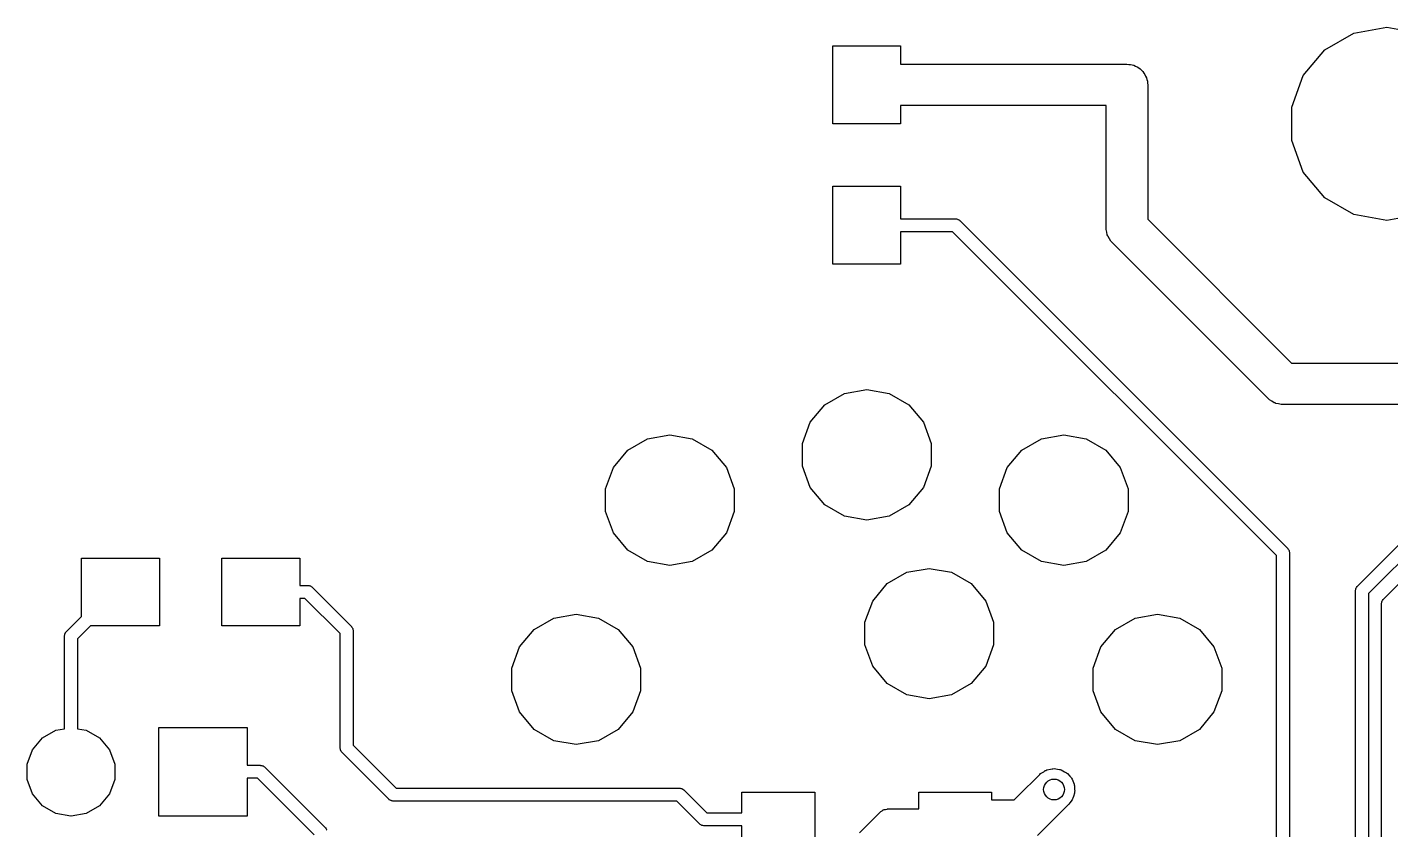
# Model space of a CAD drawing. Extents: x 74 to 228, y -104 to -43.
# Drawn here: x 73.86 to 100.07, y -58.57 to -43.14 of the extents above; entities that cross this region are included whole.
import ezdxf

# ---------------------------------------------------------------- set-up
doc = ezdxf.new("R2010")
doc.units = 0
doc.header["$MEASUREMENT"] = 0
doc.layers.add('BLACK', color=7, linetype='CONTINUOUS')

msp = doc.modelspace()

# ---------------------------------------------------------------- linework, layer by layer
at = {"layer": 'Black'}
for p, q in [((99.3648, -43.2549), (100, -43.1429)), ((100, -43.1429), (100.635, -43.2549)), ((89.35, -45), (89.35, -43.5)), ((89.35, -43.5), (90.65, -43.5)), ((90.65, -43.5), (90.65, -43.85)), ((98.8063, -43.5774), (99.3648, -43.2549)), ((98.3917, -44.0715), (98.8063, -43.5774)), ((90.65, -43.85), (95, -43.85)), ((95, -43.85), (95.0345, -43.8561)), ((95.0345, -43.8561), (95.0695, -43.8561)), ((95.0695, -43.8561), (95.1023, -43.868)), ((95.1023, -43.868), (95.1368, -43.8741)), ((95.1368, -43.8741), (95.1671, -43.8916)), ((95.1671, -43.8916), (95.2, -43.9036)), ((95.2, -43.9036), (95.2268, -43.9261)), ((95.2268, -43.9261), (95.2571, -43.9436)), ((95.2571, -43.9436), (95.2796, -43.9704)), ((95.2796, -43.9704), (95.3064, -43.9929)), ((95.3064, -43.9929), (95.3239, -44.0232)), ((95.3239, -44.0232), (95.3464, -44.05)), ((95.3464, -44.05), (95.3584, -44.0829)), ((95.3584, -44.0829), (95.3759, -44.1132)), ((95.3759, -44.1132), (95.382, -44.1477)), ((95.382, -44.1477), (95.3939, -44.1805)), ((95.3939, -44.1805), (95.3939, -44.2155)), ((95.3939, -44.2155), (95.4, -44.25)), ((95.4, -44.25), (95.4, -46.8343)), ((98.1711, -44.6775), (98.3917, -44.0715)), ((94.6, -44.65), (90.65, -44.65)), ((90.65, -44.65), (90.65, -45)), ((94.6, -47), (94.6, -44.65)), ((98.1711, -45.3225), (98.1711, -44.6775)), ((90.65, -45), (89.35, -45)), ((98.3917, -45.9285), (98.1711, -45.3225)), ((98.8063, -46.4226), (98.3917, -45.9285)), ((89.35, -47.7), (89.35, -46.2)), ((89.35, -46.2), (90.65, -46.2)), ((90.65, -46.2), (90.65, -46.825)), ((99.3648, -46.7451), (98.8063, -46.4226)), ((90.65, -46.825), (91.7, -46.825)), ((91.7, -46.825), (91.7054, -46.826)), ((91.7054, -46.826), (91.7109, -46.8255)), ((91.7109, -46.8255), (91.7267, -46.8297)), ((91.7267, -46.8297), (91.7428, -46.8325)), ((91.7428, -46.8325), (91.7475, -46.8353)), ((91.7475, -46.8353), (91.7528, -46.8367)), ((91.7528, -46.8367), (91.7662, -46.8461)), ((91.7662, -46.8461), (91.7803, -46.8542)), ((91.7803, -46.8542), (91.7839, -46.8585)), ((91.7839, -46.8585), (91.7884, -46.8616)), ((91.7884, -46.8616), (98.0884, -53.1616)), ((95.4, -46.8343), (98.1657, -49.6)), ((100, -46.8571), (99.3648, -46.7451)), ((100.635, -46.7451), (100, -46.8571)), ((91.6482, -47.075), (90.65, -47.075)), ((90.65, -47.075), (90.65, -47.7)), ((97.875, -53.3018), (91.6482, -47.075)), ((94.6031, -47.0173), (94.6, -47)), ((94.6015, -47.0349), (94.6031, -47.0173)), ((94.615, -47.0853), (94.6015, -47.0349)), ((94.6241, -47.1368), (94.615, -47.0853)), ((94.6329, -47.152), (94.6241, -47.1368)), ((94.6375, -47.169), (94.6329, -47.152)), ((94.6675, -47.2119), (94.6375, -47.169)), ((94.6936, -47.2571), (94.6675, -47.2119)), ((94.7071, -47.2684), (94.6936, -47.2571)), ((94.7172, -47.2828), (94.7071, -47.2684)), ((97.7172, -50.2828), (94.7172, -47.2828)), ((99.4321, -53.8911), (105.912, -47.4116)), ((90.65, -47.7), (89.35, -47.7)), ((106.052, -47.625), (99.6455, -54.0313)), ((99.9321, -54.1411), (105.912, -48.1616)), ((98.1657, -49.6), (101.834, -49.6)), ((89.1934, -50.4028), (89.5708, -50.1849)), ((89.5708, -50.1849), (90, -50.1092)), ((90, -50.1092), (90.4292, -50.1849)), ((90.4292, -50.1849), (90.8066, -50.4028)), ((97.7316, -50.2929), (97.7172, -50.2828)), ((97.7429, -50.3064), (97.7316, -50.2929)), ((97.7881, -50.3325), (97.7429, -50.3064)), ((88.9133, -50.7366), (89.1934, -50.4028)), ((90.8066, -50.4028), (91.0867, -50.7366)), ((97.831, -50.3625), (97.7881, -50.3325)), ((97.848, -50.3671), (97.831, -50.3625)), ((97.8632, -50.3759), (97.848, -50.3671)), ((97.9147, -50.385), (97.8632, -50.3759)), ((97.9651, -50.3985), (97.9147, -50.385)), ((97.9827, -50.3969), (97.9651, -50.3985)), ((98, -50.4), (97.9827, -50.3969)), ((102, -50.4), (98, -50.4)), ((88.7643, -51.1461), (88.9133, -50.7366)), ((91.0867, -50.7366), (91.2357, -51.1461)), ((85.4074, -51.2768), (85.7848, -51.0589)), ((85.7848, -51.0589), (86.214, -50.9832)), ((86.214, -50.9832), (86.6432, -51.0589)), ((86.6432, -51.0589), (87.0206, -51.2768)), ((92.9794, -51.2768), (93.3568, -51.0589)), ((93.3568, -51.0589), (93.786, -50.9832)), ((93.786, -50.9832), (94.2152, -51.0589)), ((94.2152, -51.0589), (94.5926, -51.2768)), ((85.1273, -51.6106), (85.4074, -51.2768)), ((87.0206, -51.2768), (87.3007, -51.6106)), ((88.7643, -51.5819), (88.7643, -51.1461)), ((91.2357, -51.1461), (91.2357, -51.5819)), ((92.6993, -51.6106), (92.9794, -51.2768)), ((94.5926, -51.2768), (94.8727, -51.6106)), ((84.9783, -52.0201), (85.1273, -51.6106)), ((87.3007, -51.6106), (87.4497, -52.0201)), ((88.9133, -51.9914), (88.7643, -51.5819)), ((91.2357, -51.5819), (91.0867, -51.9914)), ((92.5503, -52.0201), (92.6993, -51.6106)), ((94.8727, -51.6106), (95.0217, -52.0201)), ((84.9783, -52.4559), (84.9783, -52.0201)), ((87.4497, -52.0201), (87.4497, -52.4559)), ((89.1934, -52.3252), (88.9133, -51.9914)), ((91.0867, -51.9914), (90.8066, -52.3252)), ((92.5503, -52.4559), (92.5503, -52.0201)), ((95.0217, -52.0201), (95.0217, -52.4559)), ((89.5708, -52.5431), (89.1934, -52.3252)), ((90.8066, -52.3252), (90.4292, -52.5431)), ((85.1273, -52.8654), (84.9783, -52.4559)), ((87.4497, -52.4559), (87.3007, -52.8654)), ((90, -52.6188), (89.5708, -52.5431)), ((90.4292, -52.5431), (90, -52.6188)), ((92.6993, -52.8654), (92.5503, -52.4559)), ((95.0217, -52.4559), (94.8727, -52.8654)), ((85.4074, -53.1992), (85.1273, -52.8654)), ((87.3007, -52.8654), (87.0206, -53.1992)), ((92.9794, -53.1992), (92.6993, -52.8654)), ((94.8727, -52.8654), (94.5926, -53.1992)), ((85.7848, -53.4171), (85.4074, -53.1992)), ((87.0206, -53.1992), (86.6432, -53.4171)), ((93.3568, -53.4171), (92.9794, -53.1992)), ((94.5926, -53.1992), (94.2152, -53.4171)), ((98.0884, -53.1616), (98.0915, -53.1661)), ((98.0915, -53.1661), (98.0958, -53.1697)), ((98.0958, -53.1697), (98.1039, -53.1838)), ((98.1039, -53.1838), (98.1133, -53.1972)), ((98.1133, -53.1972), (98.1147, -53.2025)), ((98.1147, -53.2025), (98.1175, -53.2072)), ((98.1175, -53.2072), (98.1203, -53.2233)), ((74.9, -54.4732), (74.9, -53.35)), ((74.9, -53.35), (76.4, -53.35)), ((76.4, -53.35), (76.4, -54.65)), ((77.6, -54.65), (77.6, -53.35)), ((77.6, -53.35), (79.1, -53.35)), ((79.1, -53.35), (79.1, -53.875)), ((86.214, -53.4928), (85.7848, -53.4171)), ((86.6432, -53.4171), (86.214, -53.4928)), ((93.786, -53.4928), (93.3568, -53.4171)), ((94.2152, -53.4171), (93.786, -53.4928)), ((97.875, -67.473), (97.875, -53.3018)), ((98.1203, -53.2233), (98.1245, -53.2391)), ((98.1245, -53.2391), (98.124, -53.2446)), ((98.124, -53.2446), (98.125, -53.25)), ((98.125, -53.25), (98.125, -67.4955)), ((90.3934, -53.8418), (90.7708, -53.6239)), ((90.7708, -53.6239), (91.2, -53.5482)), ((91.2, -53.5482), (91.6292, -53.6239)), ((91.6292, -53.6239), (92.0066, -53.8418)), ((79.1, -53.875), (79.25, -53.875)), ((79.25, -53.875), (79.2554, -53.876)), ((79.2554, -53.876), (79.2609, -53.8755)), ((79.2609, -53.8755), (79.2767, -53.8797)), ((79.2767, -53.8797), (79.2928, -53.8825)), ((79.2928, -53.8825), (79.2975, -53.8853)), ((79.2975, -53.8853), (79.3028, -53.8867)), ((79.3028, -53.8867), (79.3162, -53.8961)), ((79.3162, -53.8961), (79.3303, -53.9042)), ((79.3303, -53.9042), (79.3339, -53.9085)), ((79.3339, -53.9085), (79.3384, -53.9116)), ((79.3384, -53.9116), (80.0884, -54.6616)), ((90.1133, -54.1756), (90.3934, -53.8418)), ((92.0066, -53.8418), (92.2867, -54.1756)), ((99.3955, -53.9795), (99.3964, -53.9741)), ((99.3955, -80.0057), (99.3955, -53.9795)), ((99.396, -53.9686), (99.4002, -53.9529)), ((99.3964, -53.9741), (99.396, -53.9686)), ((99.4002, -53.9529), (99.403, -53.9368)), ((99.403, -53.9368), (99.4058, -53.932)), ((99.4058, -53.932), (99.4072, -53.9267)), ((99.4072, -53.9267), (99.4166, -53.9133)), ((99.4166, -53.9133), (99.4247, -53.8992)), ((99.4247, -53.8992), (99.4289, -53.8956)), ((99.4289, -53.8956), (99.4321, -53.8911)), ((79.1982, -54.125), (79.1, -54.125)), ((79.1, -54.125), (79.1, -54.65)), ((79.875, -54.8018), (79.1982, -54.125)), ((89.9643, -54.5851), (90.1133, -54.1756)), ((92.2867, -54.1756), (92.4357, -54.5851)), ((99.6455, -54.0313), (99.6455, -80.0575)), ((99.8955, -54.2295), (99.8964, -54.2241)), ((99.8955, -82.1727), (99.8955, -54.2295)), ((99.896, -54.2186), (99.9002, -54.2028)), ((99.8964, -54.2241), (99.896, -54.2186)), ((99.9002, -54.2028), (99.903, -54.1868)), ((99.903, -54.1868), (99.9058, -54.182)), ((99.9058, -54.182), (99.9072, -54.1767)), ((99.9072, -54.1767), (99.9166, -54.1633)), ((99.9166, -54.1633), (99.9247, -54.1492)), ((99.9247, -54.1492), (99.9289, -54.1456)), ((99.9289, -54.1456), (99.9321, -54.1411)), ((74.6116, -54.7616), (74.9, -54.4732)), ((83.6054, -54.7208), (83.9828, -54.5029)), ((83.9828, -54.5029), (84.412, -54.4272)), ((84.412, -54.4272), (84.8412, -54.5029)), ((84.8412, -54.5029), (85.2186, -54.7208)), ((94.7814, -54.7208), (95.1588, -54.5029)), ((95.1588, -54.5029), (95.588, -54.4272)), ((95.588, -54.4272), (96.0172, -54.5029)), ((96.0172, -54.5029), (96.3946, -54.7208)), ((74.5867, -54.7972), (74.5961, -54.7838)), ((74.5961, -54.7838), (74.6042, -54.7697)), ((74.6042, -54.7697), (74.6085, -54.7661)), ((74.6085, -54.7661), (74.6116, -54.7616)), ((75.0768, -54.65), (74.825, -54.9018)), ((76.4, -54.65), (75.0768, -54.65)), ((79.1, -54.65), (77.6, -54.65)), ((80.0884, -54.6616), (80.0915, -54.6661)), ((80.0915, -54.6661), (80.0958, -54.6697)), ((80.0958, -54.6697), (80.1039, -54.6838)), ((80.1039, -54.6838), (80.1133, -54.6972)), ((80.1133, -54.6972), (80.1147, -54.7025)), ((80.1147, -54.7025), (80.1175, -54.7072)), ((80.1175, -54.7072), (80.1203, -54.7233)), ((80.1203, -54.7233), (80.1245, -54.7391)), ((80.1245, -54.7391), (80.124, -54.7446)), ((80.124, -54.7446), (80.125, -54.75)), ((80.125, -54.75), (80.125, -56.9482)), ((83.3253, -55.0546), (83.6054, -54.7208)), ((85.2186, -54.7208), (85.4987, -55.0546)), ((89.9643, -55.0209), (89.9643, -54.5851)), ((92.4357, -54.5851), (92.4357, -55.0209)), ((94.5013, -55.0546), (94.7814, -54.7208)), ((96.3946, -54.7208), (96.6747, -55.0546)), ((74.575, -54.85), (74.576, -54.8446)), ((74.575, -56.2579), (74.575, -54.85)), ((74.5755, -54.8391), (74.5797, -54.8233)), ((74.576, -54.8446), (74.5755, -54.8391)), ((74.5797, -54.8233), (74.5825, -54.8072)), ((74.5825, -54.8072), (74.5853, -54.8025)), ((74.5853, -54.8025), (74.5867, -54.7972)), ((74.825, -54.9018), (74.825, -56.2579)), ((79.875, -57), (79.875, -54.8018)), ((90.1133, -55.4304), (89.9643, -55.0209)), ((92.4357, -55.0209), (92.2867, -55.4304)), ((83.1763, -55.4641), (83.3253, -55.0546)), ((85.4987, -55.0546), (85.6477, -55.4641)), ((94.3523, -55.4641), (94.5013, -55.0546)), ((96.6747, -55.0546), (96.8237, -55.4641)), ((83.1763, -55.8999), (83.1763, -55.4641)), ((85.6477, -55.4641), (85.6477, -55.8999)), ((90.3934, -55.7642), (90.1133, -55.4304)), ((92.2867, -55.4304), (92.0066, -55.7642)), ((94.3523, -55.8999), (94.3523, -55.4641)), ((96.8237, -55.4641), (96.8237, -55.8999)), ((90.7708, -55.9821), (90.3934, -55.7642)), ((92.0066, -55.7642), (91.6292, -55.9821)), ((83.3253, -56.3094), (83.1763, -55.8999)), ((85.6477, -55.8999), (85.4987, -56.3094)), ((91.2, -56.0578), (90.7708, -55.9821)), ((91.6292, -55.9821), (91.2, -56.0578)), ((94.5013, -56.3094), (94.3523, -55.8999)), ((96.8237, -55.8999), (96.6747, -56.3094)), ((74.575, -56.6315), (74.575, -56.2579)), ((74.825, -56.2579), (74.825, -56.6315)), ((83.6054, -56.6432), (83.3253, -56.3094)), ((85.4987, -56.3094), (85.2186, -56.6432)), ((94.7814, -56.6432), (94.5013, -56.3094)), ((96.6747, -56.3094), (96.3946, -56.6432)), ((76.39, -58.31), (76.39, -56.61)), ((76.39, -56.61), (78.09, -56.61)), ((78.09, -56.61), (78.09, -57.335)), ((73.9606, -57.035), (74.1504, -56.8089)), ((74.1504, -56.8089), (74.406, -56.6613)), ((74.406, -56.6613), (74.575, -56.6315)), ((74.825, -56.6315), (74.994, -56.6613)), ((74.994, -56.6613), (75.2496, -56.8089)), ((75.2496, -56.8089), (75.4394, -57.035)), ((83.9828, -56.8611), (83.6054, -56.6432)), ((84.412, -56.9368), (83.9828, -56.8611)), ((84.8412, -56.8611), (84.412, -56.9368)), ((85.2186, -56.6432), (84.8412, -56.8611)), ((95.1588, -56.8611), (94.7814, -56.6432)), ((95.588, -56.9368), (95.1588, -56.8611)), ((96.0172, -56.8611), (95.588, -56.9368)), ((96.3946, -56.6432), (96.0172, -56.8611)), ((73.8597, -57.3124), (73.9606, -57.035)), ((75.4394, -57.035), (75.5403, -57.3124)), ((79.876, -57.0054), (79.875, -57)), ((79.8755, -57.0109), (79.876, -57.0054)), ((79.8797, -57.0267), (79.8755, -57.0109)), ((79.8825, -57.0428), (79.8797, -57.0267)), ((79.8853, -57.0475), (79.8825, -57.0428)), ((79.8867, -57.0528), (79.8853, -57.0475)), ((79.8961, -57.0662), (79.8867, -57.0528)), ((79.9042, -57.0803), (79.8961, -57.0662)), ((79.9085, -57.0839), (79.9042, -57.0803)), ((79.9116, -57.0884), (79.9085, -57.0839)), ((80.8116, -57.9884), (79.9116, -57.0884)), ((80.125, -56.9482), (80.9518, -57.775)), ((73.8597, -57.6076), (73.8597, -57.3124)), ((75.5403, -57.3124), (75.5403, -57.6076)), ((78.09, -57.335), (78.34, -57.335)), ((78.34, -57.335), (78.3454, -57.336)), ((78.3454, -57.336), (78.3509, -57.3355)), ((78.3509, -57.3355), (78.3667, -57.3397)), ((78.3667, -57.3397), (78.3828, -57.3425)), ((78.3828, -57.3425), (78.3875, -57.3453)), ((78.3875, -57.3453), (78.3928, -57.3467)), ((78.3928, -57.3467), (78.4062, -57.3561)), ((78.4062, -57.3561), (78.4203, -57.3642)), ((78.4203, -57.3642), (78.4239, -57.3685)), ((78.4239, -57.3685), (78.4284, -57.3716)), ((78.4284, -57.3716), (79.5884, -58.5316)), ((93.5313, -57.4106), (93.5651, -57.4015)), ((93.5651, -57.4015), (93.5769, -57.4026)), ((93.5769, -57.4026), (93.6, -57.3985)), ((93.6, -57.3985), (93.6687, -57.4106)), ((73.9606, -57.885), (73.8597, -57.6076)), ((75.5403, -57.6076), (75.4394, -57.885)), ((78.2882, -57.585), (78.09, -57.585)), ((78.09, -57.585), (78.09, -58.31)), ((79.375, -58.6718), (78.2882, -57.585)), ((92.9172, -57.9172), (93.3172, -57.5172)), ((93.3172, -57.5172), (93.3268, -57.5104)), ((93.3268, -57.5104), (93.3419, -57.4924)), ((93.3419, -57.4924), (93.4023, -57.4576)), ((93.4023, -57.4576), (93.431, -57.4375)), ((93.431, -57.4375), (93.4423, -57.4344)), ((93.4423, -57.4344), (93.4627, -57.4227)), ((93.4627, -57.4227), (93.5313, -57.4106)), ((93.6687, -57.4106), (93.7035, -57.4136)), ((93.7035, -57.4136), (93.7142, -57.4186)), ((93.7142, -57.4186), (93.7373, -57.4227)), ((93.7373, -57.4227), (93.7977, -57.4576)), ((93.7977, -57.4576), (93.8294, -57.4723)), ((93.8294, -57.4723), (93.8378, -57.4807)), ((93.8378, -57.4807), (93.8581, -57.4924)), ((93.8581, -57.4924), (93.9029, -57.5458)), ((93.9029, -57.5458), (93.9277, -57.5706)), ((93.9277, -57.5706), (93.9326, -57.5813)), ((93.9326, -57.5813), (93.9477, -57.5992)), ((93.9477, -57.5992), (93.9716, -57.6648)), ((93.9716, -57.6648), (93.9864, -57.6965)), ((74.1504, -58.1111), (73.9606, -57.885)), ((75.4394, -57.885), (75.2496, -58.1111)), ((80.9518, -57.775), (86.4, -57.775)), ((86.4, -57.775), (86.4054, -57.776)), ((86.4054, -57.776), (86.4109, -57.7755)), ((86.4109, -57.7755), (86.4267, -57.7797)), ((86.4267, -57.7797), (86.4428, -57.7825)), ((86.4428, -57.7825), (86.4475, -57.7853)), ((86.4475, -57.7853), (86.4528, -57.7867)), ((86.4528, -57.7867), (86.4662, -57.7961)), ((86.4662, -57.7961), (86.4803, -57.8042)), ((86.4803, -57.8042), (86.4839, -57.8085)), ((86.4839, -57.8085), (86.4884, -57.8116)), ((86.4884, -57.8116), (86.9268, -58.25)), ((87.6, -58.25), (87.6, -57.85)), ((87.6, -57.85), (89, -57.85)), ((89, -57.85), (89, -58.8)), ((91, -58.175), (91, -57.85)), ((91, -57.85), (92.4, -57.85)), ((92.4, -57.85), (92.4, -58)), ((92.8343, -58), (92.9172, -57.9172)), ((92.9172, -57.9172), (92.9172, -57.9172)), ((93.9954, -57.8697), (93.9716, -57.9352)), ((93.9864, -57.6965), (93.9874, -57.7082)), ((93.9874, -57.7082), (93.9954, -57.7303)), ((93.9954, -57.7303), (93.9954, -57.8)), ((93.9954, -57.8), (93.9985, -57.8349)), ((93.9985, -57.8349), (93.9954, -57.8462)), ((93.9954, -57.8462), (93.9954, -57.8697)), ((74.406, -58.2587), (74.1504, -58.1111)), ((75.2496, -58.1111), (74.994, -58.2587)), ((80.8161, -57.9915), (80.8116, -57.9884)), ((80.8197, -57.9958), (80.8161, -57.9915)), ((80.8338, -58.0039), (80.8197, -57.9958)), ((80.8472, -58.0133), (80.8338, -58.0039)), ((80.8525, -58.0147), (80.8472, -58.0133)), ((80.8572, -58.0175), (80.8525, -58.0147)), ((80.8733, -58.0203), (80.8572, -58.0175)), ((80.8891, -58.0245), (80.8733, -58.0203)), ((80.8946, -58.024), (80.8891, -58.0245)), ((80.9, -58.025), (80.8946, -58.024)), ((86.3482, -58.025), (80.9, -58.025)), ((86.7866, -58.4634), (86.3482, -58.025)), ((90.3155, -58.1937), (90.324, -58.1915)), ((90.324, -58.1915), (90.3316, -58.1871)), ((90.3316, -58.1871), (90.3573, -58.1825)), ((90.3573, -58.1825), (90.3826, -58.1758)), ((90.3826, -58.1758), (90.3913, -58.1765)), ((90.3913, -58.1765), (90.4, -58.175)), ((90.4, -58.175), (91, -58.175)), ((92.4, -58), (92.8343, -58)), ((93.8828, -58.0828), (93.4828, -58.4828)), ((93.9029, -58.0542), (93.8828, -58.0828)), ((93.9477, -58.0008), (93.9029, -58.0542)), ((93.9558, -57.9787), (93.9477, -58.0008)), ((93.9625, -57.9691), (93.9558, -57.9787)), ((93.9716, -57.9352), (93.9625, -57.9691)), ((74.6968, -58.31), (74.406, -58.2587)), ((74.7032, -58.31), (74.6968, -58.31)), ((74.994, -58.2587), (74.7032, -58.31)), ((78.09, -58.31), (76.39, -58.31)), ((86.9268, -58.25), (87.6, -58.25)), ((89.8586, -58.6336), (90.2586, -58.2336)), ((90.2586, -58.2336), (90.2658, -58.2285)), ((90.2658, -58.2285), (90.2714, -58.2218)), ((90.2714, -58.2218), (90.2941, -58.2087)), ((90.2941, -58.2087), (90.3155, -58.1937)), ((79.5884, -58.5316), (79.5915, -58.5361)), ((79.5915, -58.5361), (79.5958, -58.5397)), ((79.5958, -58.5397), (79.6039, -58.5538)), ((79.6039, -58.5538), (79.6133, -58.5672)), ((79.6133, -58.5672), (79.6147, -58.5725)), ((79.6147, -58.5725), (79.6175, -58.5772)), ((86.7911, -58.4665), (86.7866, -58.4634)), ((86.7947, -58.4708), (86.7911, -58.4665)), ((86.8088, -58.4789), (86.7947, -58.4708)), ((86.8222, -58.4883), (86.8088, -58.4789)), ((86.8275, -58.4897), (86.8222, -58.4883)), ((86.8322, -58.4925), (86.8275, -58.4897)), ((86.8483, -58.4953), (86.8322, -58.4925)), ((86.8641, -58.4995), (86.8483, -58.4953)), ((86.8696, -58.499), (86.8641, -58.4995)), ((86.875, -58.5), (86.8696, -58.499)), ((87.6, -58.5), (86.875, -58.5)), ((87.6, -58.8), (87.6, -58.5)), ((93.4828, -58.4828), (93.2828, -58.6828)), ((93.4828, -58.4828), (93.4828, -58.4828))]:
    msp.add_line(p, q, dxfattribs=at)
msp.add_circle((93.6, -57.8), 0.2, dxfattribs=at)

doc.saveas('drawing.dxf')
